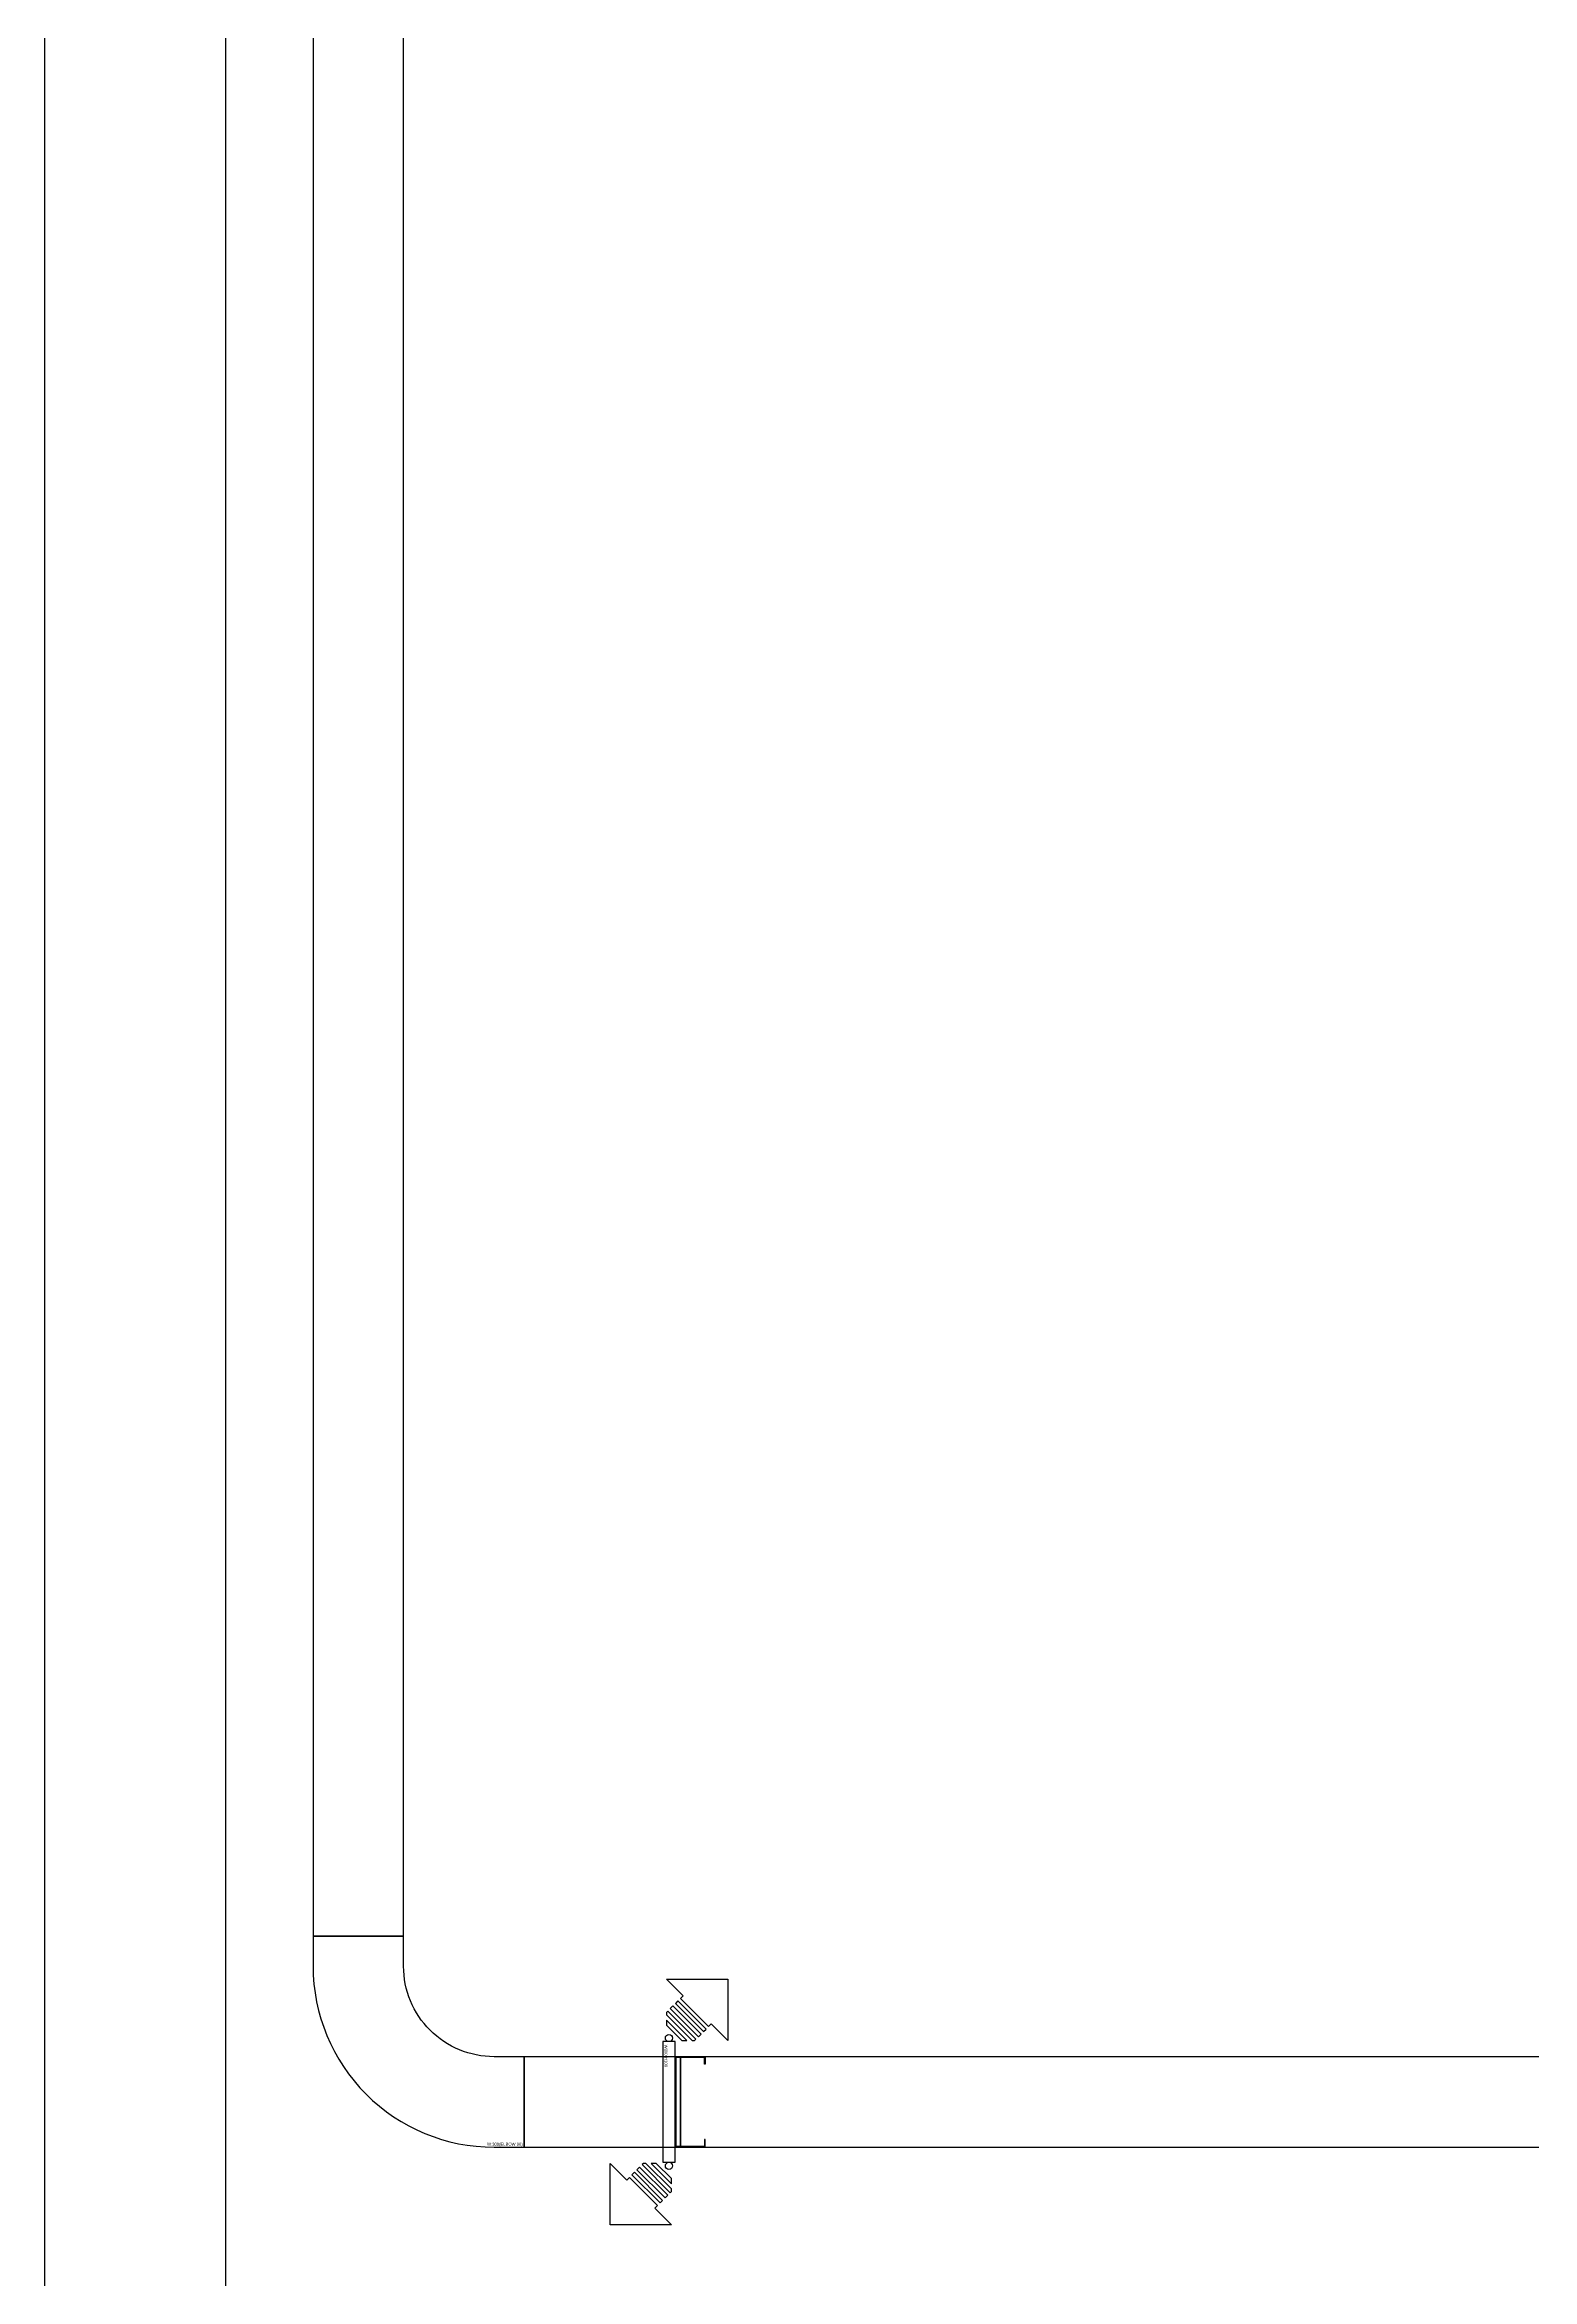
# Model space of a CAD drawing. Header units: millimetres. Extents: x 88028 to 500787, y -530175 to 1035835.
# Drawn here: x 274650 to 279583, y -139969 to -132560 of the extents above; entities that cross this region are included whole.
import ezdxf
from ezdxf.enums import TextEntityAlignment as Align

# ---------------------------------------------------------------- set-up
doc = ezdxf.new("R2010")
doc.units = ezdxf.units.MM
doc.header["$LTSCALE"] = 150
for name, color, linetype in [('-----26 Electrical Cable Tray', 200, 'Continuous'), ('-----26 Electrical Cable Tray_건물(UPS)', 100, 'Continuous'), ('-----26 Electrical Cable Tray_건물(일반)', 20, 'Continuous')]:
    doc.layers.add(name, color=color, linetype=linetype)
doc.styles.get("Standard").update_dxf_attribs({"font": ''})
doc.styles.get('Standard').set_extended_font_data('Dotum')

# ---------------------------------------------------------------- blocks, each defined once
blk = doc.blocks.new('*U30')
at = {"linetype": 'Continuous', "ltscale": 0.1}
for p, q in [((-100, 56.6), (-100, 58.6)), ((-50, 56.6), (-50, 58.6)), ((0, 56.6), (0, 58.6)), ((50, 56.6), (50, 58.6)), ((100, 56.6), (100, 58.6))]:
    blk.add_line(p, q, dxfattribs=at)
for points in [[(-150, 40), (-150, 140), (-125, 140), (-125, 137.4), (-147.4, 137.4), (-147.4, 40)], [(150, 40), (150, 140), (125, 140), (125, 137.4), (147.4, 137.4), (147.4, 40)], [(-147.4, 58.6), (147.4, 58.6)], [(-147.4, 56.6), (147.4, 56.6)], [(147.4, 42.6), (-147.4, 42.6)]]:
    blk.add_lwpolyline(points, dxfattribs=at)
blk.add_lwpolyline([(200, 0), (200, 40), (-200, 40), (-200, 0)], close=True, dxfattribs=at)
blk.add_text('W300*H100', height=10, dxfattribs=at).set_placement((-190, 10), align=Align.MIDDLE_LEFT)
blk = doc.blocks.new('TRAY (U-D)')
at = {"color": 0}
for points in [[(156, 467), (-28, 651), (651, 651), (651, -28), (467, 156), (438, 127), (127, 438)], [(-28, 283), (-28, 255), (255, -28), (283, -28), (297, -14), (-14, 297)], [(14, 325), (325, 14), (354, 42), (42, 354)], [(71, 382), (382, 71), (410, 99), (99, 410)], [(-28, 198), (-28, 141), (141, -28), (198, -28)]]:
    blk.add_lwpolyline(points, close=True, dxfattribs=at)
blk.add_circle((0, 0), 40, dxfattribs=at)
blk = doc.blocks.new('*U27')
at = {"color": 0}
blk.add_lwpolyline([(0, 0), (-100, 0, -0.414214), (-400, 300), (-400, 400), (-700, 400), (-700, 300, 0.414214), (-100, -300), (0, -300)], format="xyb", close=True, dxfattribs=at)
blk.add_text('W:300(ELBOW 90)', height=10, dxfattribs=at).set_placement((-5, -290), align=Align.MIDDLE_RIGHT)

msp = doc.modelspace()

# ---------------------------------------------------------------- linework, layer by layer
at = {"layer": '-----26 Electrical Cable Tray', "elevation": 0}
for points in [[(275540, -138831.1), (275840, -138831.1), (275840, -130550), (275540, -130550)], [(276758.6, -139231.2), (276240, -139231.1), (276240, -139531.1), (276758.6, -139531.2)], [(341994.6, -139231.1), (276742.6, -139231.1), (276742.6, -139531.1), (341994.6, -139531.1)]]:
    msp.add_lwpolyline(points, close=True, dxfattribs=at)
at = {"layer": '-----26 Electrical Cable Tray_건물(UPS)', "elevation": 0}
msp.add_lwpolyline([(275250, -146650), (274650, -146650), (274650, -130850), (275250, -130850)], close=True, dxfattribs=at)
at = {"layer": '-----26 Electrical Cable Tray_건물(일반)', "elevation": 0}
msp.add_lwpolyline([(275250, -146650), (274650, -146650), (274650, -130850), (275250, -130850)], close=True, dxfattribs=at)

# ---------------------------------------------------------------- block references
at = {"layer": '-----26 Electrical Cable Tray'}
msp.add_blockref('*U27', (276240, -139231.1), dxfattribs=at)
at = {"layer": '-----26 Electrical Cable Tray', "xscale": 0.3, "yscale": 0.3, "zscale": 0.3}
msp.add_blockref('TRAY (U-D)', (276720, -139169.1), dxfattribs=at)
at = {"layer": '-----26 Electrical Cable Tray', "rotation": 270}
msp.add_blockref('*U30', (276700, -139381.1), dxfattribs=at)
msp.add_blockref('*U30', (276700, -139381.1), dxfattribs=at)
msp.add_blockref('*U30', (276700, -139381.1), dxfattribs=at)
msp.add_blockref('*U30', (276700, -139381.1), dxfattribs=at)
at = {"layer": '-----26 Electrical Cable Tray', "xscale": 0.3, "yscale": 0.3, "zscale": 0.3, "rotation": 180}
msp.add_blockref('TRAY (U-D)', (276720, -139593.1), dxfattribs=at)

doc.saveas('drawing.dxf')
